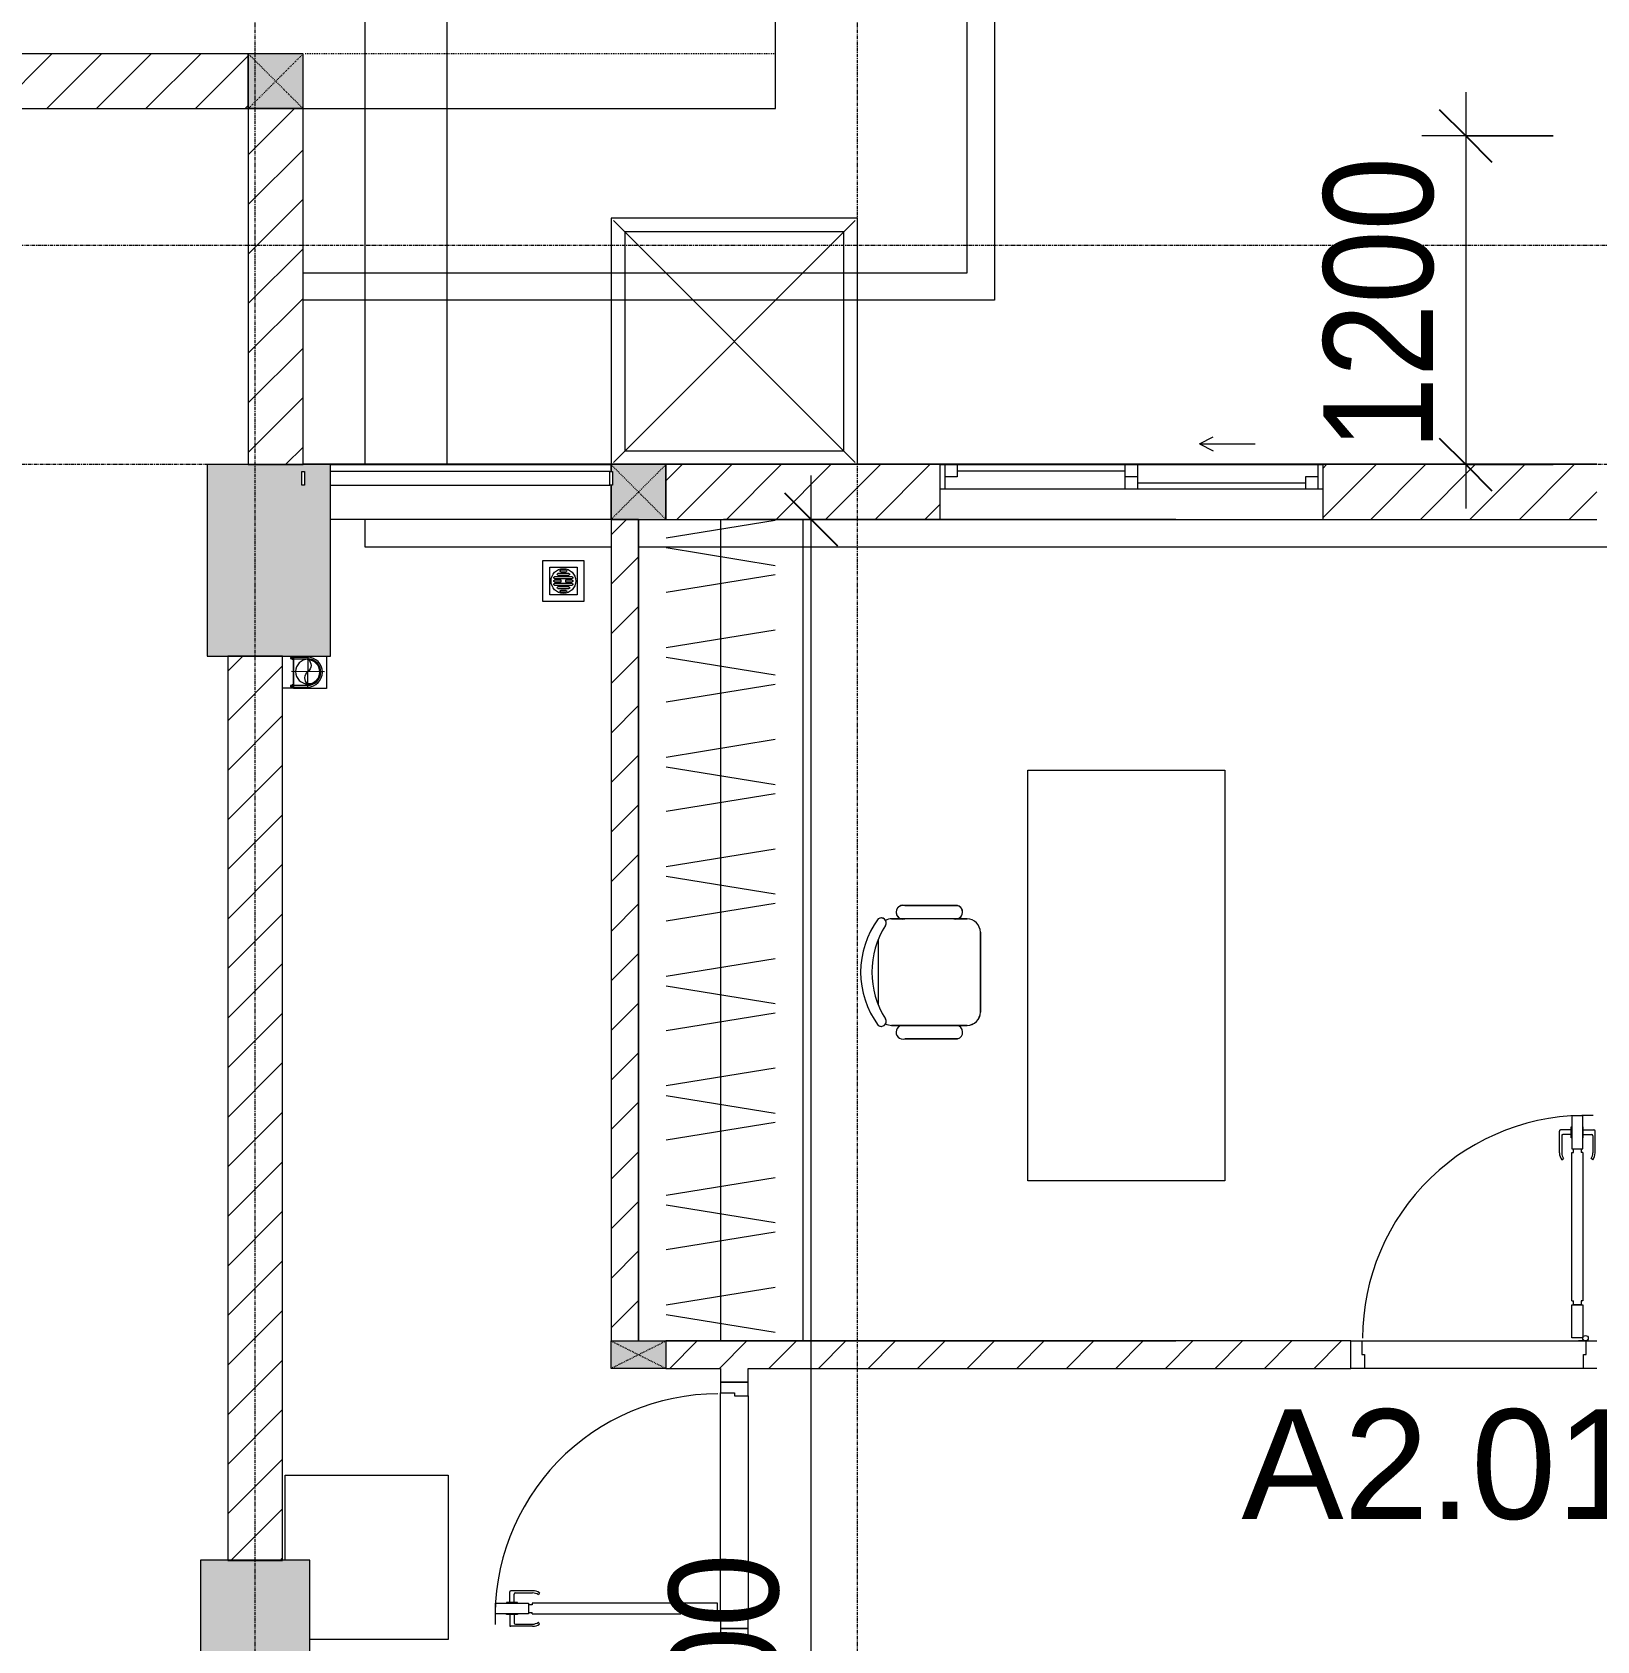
# Model space of a CAD drawing. Header units: millimetres. Extents: x 962 to 241049, y -15958 to 84407.
# Drawn here: x 115117 to 120832, y 40242 to 46116 of the extents above; entities that cross this region are included whole.
import ezdxf

# ---------------------------------------------------------------- set-up
doc = ezdxf.new("R2010")
doc.units = ezdxf.units.MM
for name, pattern in [('Dash', [6, 3, -3]), ('Dash 1_8_', [6.35, 3.175, -3.175]), ('Grid Line', [22.225, 12.7, -3.175, 3.175, -3.175]), ('IMPORT-CENTER _3_', [10.16, 6.35, -1.27, 1.27, -1.27])]:
    doc.linetypes.add(name, pattern=pattern)
for name, color, linetype, lineweight in [('0-1', 7, 'Continuous', 5), ('A-ANNO-DIMS', 211, 'Continuous', 9), ('A-ANNO-DIMS-160', 211, 'Continuous', 9), ('A-AREA', 32, 'Dash 1_8_', 9), ('A-AREA-IDEN', 2, 'Continuous', 9), ('A-DETL-GENF-1', 9, 'Continuous', 9), ('A-DOOR-1', 254, 'Continuous', 9), ('A-DOOR-2', 9, 'Continuous', 9), ('A-FLOR', 192, 'Continuous', 9), ('A-FLOR-2', 9, 'Continuous', 9), ('A-FLOR-HRAL-1', 254, 'Continuous', 9), ('A-FLOR-HRAL-2', 9, 'Continuous', 9), ('A-GLAZ', 151, 'Continuous', 9), ('A-WALL', 113, 'Continuous', 9), ('A-WALL-1', 253, 'Continuous', 18), ('A-WALL-2', 9, 'Continuous', 9), ('A-WALL-3', 113, 'Continuous', 18), ('A-WALL-PATT-1', 10, 'Continuous', 9), ('A-WALL-PATT-2', 111, 'Continuous', 9), ('G-IMPT', 8, 'Continuous', 9), ('G-IMPT-1', 254, 'Continuous', 9), ('G-IMPT-2', 8, 'IMPORT-CENTER _3_', 9), ('I-FURN', 30, 'Continuous', 9), ('I-FURN-1', 254, 'Continuous', 9), ('M-EQPM', 50, 'Continuous', 9), ('S-COLS', 52, 'Continuous', 9), ('S-COLS-1', 52, 'Continuous', 5), ('S-COLS-2', 7, 'Continuous', 18), ('S-COLS-4', 254, 'Continuous', 9), ('S-COLS-5', 253, 'Continuous', 18), ('S-COLS-6', 52, 'Continuous', 18), ('S-COLS-7', 52, 'Dash', 9), ('S-COLS-HDLN', 52, 'Dash', 9), ('S-COLS-HDLN-1', 9, 'Dash', 9), ('S-GRID-1', 1, 'Grid Line', 9)]:
    doc.layers.add(name, color=color, linetype=linetype, lineweight=lineweight)
doc.styles.add('Arial_11', font='arial_0.ttf', dxfattribs={"height": 400})
doc.styles.add('UTM Avo', font='UTM Avo.ttf', dxfattribs={"width": 0.9, "height": 400})
doc.dimstyles.new('1_Dim_chi_tiet_2_5', dxfattribs={"dimscale": 304.8, "dimtxt": 399.720379, "dimasz": 0.629921, "dimexe": 0.524934, "dimexo": 0.0625, "dimgap": 0.052493, "dimtad": 1, "dimdec": 0, "dimrnd": 5, "dimzin": 0, "dimdsep": 46, "dimtxsty": 'UTM Avo', "dimblk1": 'OBLIQUE', "dimblk2": 'OBLIQUE', "dimsah": 1, "dimcen": 0.09, "dimdle": 0.524934, "dimazin": 0, "dimtfac": 1, "dimtdec": 4, "dimtix": 1, "dimtmove": 0, "dimatfit": 3, "dimfxl": 1.049869, "dimfxlon": 1, "dimtvp": 1, "dimtolj": 1, "dimtzin": 0, "dimarcsym": 2})
doc.dimstyles.new('1_Dim_chi_tiet_2_5_1', dxfattribs={"dimscale": 304.8, "dimtxt": 399.720379, "dimasz": 0.629921, "dimexe": 0.524934, "dimexo": 0.0625, "dimgap": 0.052493, "dimtad": 1, "dimdec": 0, "dimrnd": 5, "dimzin": 0, "dimdsep": 46, "dimtxsty": 'UTM Avo', "dimblk1": 'OBLIQUE', "dimblk2": 'OBLIQUE', "dimsah": 1, "dimcen": 0.09, "dimdle": 0.524934, "dimazin": 0, "dimtfac": 1, "dimtdec": 4, "dimtix": 1, "dimtmove": 0, "dimatfit": 3, "dimfxl": 1.049869, "dimfxlon": 1, "dimtvp": 1, "dimtolj": 1, "dimtzin": 0, "dimarcsym": 2})
pattern_1 = [(45, (0, 0), (-90.50967, 90.50967), [])]
pattern_2 = [(45, (63179.03, 0), (-90.50967, 90.50967), [])]

# ---------------------------------------------------------------- blocks, each defined once
blk = doc.blocks.new('NCV_TKTC_KET CAU_rvt-1-TKCS_MB TẦNG 1')
at = {"layer": 'S-COLS-1'}
h = blk.add_hatch(color=256, dxfattribs=at)
h.paths.add_polyline_path([(53027.6, 43836.9), (53027.6, 44536.9), (52577.6, 44536.9), (52577.6, 43836.9), (52932.6, 43836.9)])
h.paths.add_polyline_path([(52932.6, 44462), (52922.6, 44462), (52922.6, 44512), (52932.6, 44512)])
blk.add_hatch(color=256, dxfattribs=at).paths.add_polyline_path([(52952.6, 39236.9), (52952.6, 40536.9), (52552.6, 40536.9), (52552.6, 39236.9)])
at = {"layer": 'S-COLS-2'}
for p, q in [((53027.6, 44536.9), (52577.6, 44536.9)), ((52577.6, 44536.9), (52577.6, 43836.9)), ((53027.6, 43836.9), (53027.6, 44536.9)), ((52577.6, 43836.9), (53027.6, 43836.9)), ((52952.6, 40536.9), (52552.6, 40536.9)), ((52552.6, 40536.9), (52552.6, 39236.9)), ((52952.6, 39236.9), (52952.6, 40536.9))]:
    blk.add_line(p, q, dxfattribs=at)
blk = doc.blocks.new('DOOR_CW_01 CANH MO-PANEL KINH - DIW_01-900x2200-CỬA GỖ VÂN LAMINATE-V5-TKCS_MB TẦNG 1')
at = {"layer": 'A-DETL-GENF-1'}
for p, q in [((-397, -182), (-397, -62)), ((-397, -62), (-357, -62)), ((-357, -62), (-357, -182)), ((-357, -182), (-397, -182)), ((-397, -196), (-391, -196)), ((-397, -738), (-397, -196)), ((-391, -196), (-391, -182)), ((-391, -182), (-363, -182)), ((-363, -182), (-363, -196)), ((-357, -196), (-363, -196)), ((-357, -196), (-357, -738)), ((-442, -737), (-442, -816.5)), ((-434, -799.5), (-434, -737)), ((-433.9, -711.2), (-427.3, -715.8)), ((-397, -738), (-391, -738)), ((-357, -752), (-397, -752)), ((-397, -752), (-397, -872)), ((-391, -752), (-391, -738)), ((-363, -752), (-391, -752)), ((-357, -738), (-363, -738)), ((-363, -738), (-363, -752)), ((-357, -872), (-357, -752)), ((-320.1, -711.2), (-326.7, -715.8)), ((-320, -799.5), (-320, -737)), ((-312, -737), (-312, -816.5)), ((-399, -820.5), (-438, -820.5)), ((-399, -803.5), (-430, -803.5)), ((-399, -792.2), (-399, -831.8)), ((-397, -792.2), (-399, -792.2)), ((-397, -792.2), (-397, -831.8)), ((-357, -792.2), (-357, -831.8)), ((-357, -792.2), (-355, -792.2)), ((-355, -792.2), (-355, -831.8)), ((-355, -803.5), (-324, -803.5)), ((-355, -820.5), (-316, -820.5)), ((-399, -831.8), (-397, -831.8)), ((-397, -872), (-357, -872)), ((-355, -831.8), (-357, -831.8))]:
    blk.add_line(p, q, dxfattribs=at)
blk.add_circle((-407, -60), 10, dxfattribs=at)
for centre, radius, start, end in [((-407, -60), 814, 268, 0), ((-397, -737), 45, 145, 180), ((-397, -737), 37, 145, 180), ((-357, -737), 37, 0, 35), ((-357, -737), 45, 360, 35), ((-438, -816.5), 4, 180, 270), ((-430, -799.5), 4, 180, 270), ((-324, -799.5), 4, 270, 0), ((-316, -816.5), 4, 270, 0)]:
    blk.add_arc(centre, radius, start, end, dxfattribs=at)
at = {"layer": 'A-DOOR-2'}
for p, q in [((-448.4, 50), (-400, 50)), ((-400, 50), (-400, 0)), ((400, 0), (400, 50)), ((400, 50), (450, 50)), ((450, 50), (450, -50)), ((-410, -50), (-448.4, -50)), ((-410, 0), (-410, -50)), ((-400, 0), (-410, 0)), ((-407, -50), (-382, -50)), ((410, 0), (400, 0)), ((410, -50), (410, 0)), ((450, -50), (410, -50))]:
    blk.add_line(p, q, dxfattribs=at)
blk = doc.blocks.new('TU DO LV A - TU DO LV A-V14-TKCS_MB TẦNG 1')
at = {"layer": 'I-FURN'}
for p, q in [((0, 0), (3000, 0)), ((4.3, -101), (68.9, -499)), ((169, -101), (104.4, -499)), ((202.5, -101), (267.1, -499)), ((404.3, -101), (468.9, -499)), ((569, -101), (504.4, -499)), ((602.5, -101), (667.1, -499)), ((804.3, -101), (868.9, -499)), ((969, -101), (904.4, -499)), ((1002.5, -101), (1067.1, -499)), ((1204.3, -101), (1268.9, -499)), ((1369, -101), (1304.4, -499)), ((1402.5, -101), (1467.1, -499)), ((1604.3, -101), (1668.9, -499)), ((1769, -101), (1704.4, -499)), ((1802.5, -101), (1867.1, -499)), ((2004.3, -101), (2068.9, -499)), ((2169, -101), (2104.4, -499)), ((2202.5, -101), (2267.1, -499)), ((2404.3, -101), (2468.9, -499)), ((2569, -101), (2504.4, -499)), ((2602.5, -101), (2667.1, -499)), ((2804.3, -101), (2868.9, -499)), ((2969, -101), (2904.4, -499)), ((0, -300), (3000, -300))]:
    blk.add_line(p, q, dxfattribs=at)
at = {"layer": 'I-FURN-1'}
blk.add_line((0, 0), (3000, 0), dxfattribs=at)
blk = doc.blocks.new('BAN LV A - BAN LV A_dwg_ban hoc2-348006-TKCS_MB TẦNG 1')
at = {"layer": 'I-FURN'}
for p, q in [((145.8, 437.4), (-145.8, 437.4)), ((-243, 354.4), (-243, 162)), ((-194.4, 388.8), (-194.4, 113.4)), ((194.4, 113.4), (194.4, 388.8)), ((243.7, 162), (243.7, 354.4)), ((194.4, 351.4), (194.4, 150.8)), ((-120.5, 64.8), (120.5, 64.8))]:
    blk.add_line(p, q, dxfattribs=at)
at = {"layer": 'I-FURN', "flags": 128}
blk.add_lwpolyline([(-737.8, 610.5), (-737.8, 1330.5), (-154.9, 1330.5), (762.2, 1330.5), (762.2, 610.5)], close=True, dxfattribs=at)
at = {"layer": 'I-FURN'}
for centre, radius, start, end in [((-145.8, 388.8), 48.6, 90, 180), ((145.8, 388.8), 48.6, 360, 90), ((-218.7, 347.3), 25.3, 343.7398, 163.7398), ((219.4, 347.3), 25.3, 16.2602, 170.70537), ((-218.7, 154.9), 25.3, 163.7398, 16.2602), ((219.4, 154.9), 25.3, 189.29463, 16.2602), ((-180.2, 75.4), 17.8, 57.97259, 216.69006), ((-145.8, 113.4), 48.6, 180, 207.58444), ((0, 324), 324, 233.1301, 306.8699), ((0, 359.3), 318.2, 237.57575, 302.42425), ((180.2, 75.4), 17.8, 323.30994, 122.02741), ((145.8, 113.4), 48.6, 332.41556, 0)]:
    blk.add_arc(centre, radius, start, end, dxfattribs=at)
blk = doc.blocks.new('BAN LV A - BAN LV A_dwg-348005-TKCS_MB TẦNG 1')
at = {"extrusion": (0, 0, -1), "zscale": -1, "rotation": 180}
blk.add_blockref('BAN LV A - BAN LV A_dwg_ban hoc2-348006-TKCS_MB TẦNG 1', (-729, 1383.7), dxfattribs=at)
blk = doc.blocks.new('BAN LV A - BAN LV A-401069-TKCS_MB TẦNG 1')
at = {"layer": 'I-FURN-1'}
for p, q in [((-8.8, -53.2), (1491.2, -53.2)), ((-8.8, -773.2), (-8.8, -53.2)), ((1491.2, -53.2), (1491.2, -773.2)), ((1491.2, -773.2), (-8.8, -773.2)), ((534.6, -1029.3), (534.6, -994.9)), ((583.2, -946.3), (874.8, -946.3)), ((923.4, -994.9), (923.4, -1032.3)), ((486, -1221.7), (486, -1029.3)), ((972.7, -1029.3), (972.7, -1221.7)), ((923.4, -1232.9), (923.4, -1270.3)), ((534.6, -1270.3), (534.6, -1235.9))]:
    blk.add_line(p, q, dxfattribs=at)
for centre, radius, start, end in [((583.2, -994.9), 48.6, 90, 180), ((874.8, -994.9), 48.6, 0, 90), ((510.3, -1036.4), 25.3, 16.2602, 163.7398), ((948.4, -1036.4), 25.3, 16.2602, 170.70537), ((510.3, -1228.8), 25.3, 163.7398, 343.7398), ((948.4, -1228.8), 25.3, 189.29463, 16.2602), ((583.2, -1270.3), 48.6, 180, 207.58444), ((874.8, -1270.3), 48.6, 332.41556, 0), ((548.9, -1308.3), 17.8, 119.40397, 216.69006), ((729, -1059.7), 324, 233.1301, 306.8699), ((909.2, -1308.3), 17.8, 323.30994, 60.59603)]:
    blk.add_arc(centre, radius, start, end, dxfattribs=at)
at = {"extrusion": (0, 0, -1), "zscale": -1, "rotation": 180}
blk.add_blockref('BAN LV A - BAN LV A_dwg-348005-TKCS_MB TẦNG 1', (0, 0), dxfattribs=at)
blk = doc.blocks.new('MAY GIAT - MAY GIAT_dwg-V15-TKCS_MB TẦNG 1')
at = {"layer": 'G-IMPT-1'}
blk.add_line((315, 596.6), (5, 596.6), dxfattribs=at)
at = {"layer": 'G-IMPT-1', "flags": 128}
blk.add_lwpolyline([(5, 596.6), (5, 2.3), (605, 2.3), (605, 506.6)], dxfattribs=at)
blk = doc.blocks.new('MAY GIAT - MAY GIAT-V16-TKCS_MB TẦNG 1')
at = {"layer": 'I-FURN-1'}
for p, q in [((5, -2.3), (605, -2.3)), ((5, -596.6), (5, -2.3)), ((605, -2.3), (605, -506.6)), ((315, -596.6), (5, -596.6))]:
    blk.add_line(p, q, dxfattribs=at)
at = {"extrusion": (0, 0, -1), "zscale": -1, "rotation": 180}
blk.add_blockref('MAY GIAT - MAY GIAT_dwg-V15-TKCS_MB TẦNG 1', (0, 0), dxfattribs=at)
blk = doc.blocks.new('Railing - 50 x 10mm-457210-TKCS_MB TẦNG 1')
at = {"layer": 'A-FLOR-HRAL-2'}
for p, q in [((25, 5), (-25, 5)), ((-25, 5), (-25, -5)), ((25, -5), (25, 5)), ((-25, -5), (25, -5))]:
    blk.add_line(p, q, dxfattribs=at)
blk = doc.blocks.new('Railing - Railing-641404-TKCS_MB TẦNG 1')
at = {"layer": 'A-FLOR-HRAL-2'}
for p, q in [((31139.1, 35251.3), (30119.1, 35251.3)), ((30119.1, 35201.3), (31139.1, 35201.3))]:
    blk.add_line(p, q, dxfattribs=at)
at = {"extrusion": (0, 0, -1), "zscale": -1, "rotation": 270}
for p in [(-30019.1, 35226.3), (-31144.1, 35226.3)]:
    blk.add_blockref('Railing - 50 x 10mm-457210-TKCS_MB TẦNG 1', p, dxfattribs=at)
blk = doc.blocks.new('G1_SOF - BO TRU - 100x200-746114-TKCS_MB TẦNG 1')
at = {"layer": 'S-COLS'}
blk.add_hatch(color=256, dxfattribs=at).paths.add_polyline_path([(-50, -100), (50, -100), (50, 100), (-50, 100)])
at = {"layer": 'S-COLS-5'}
for p, q in [((-50, 100), (50, 100)), ((-50, -100), (-50, 100)), ((50, 100), (50, -100)), ((50, -100), (-50, -100))]:
    blk.add_line(p, q, dxfattribs=at)
at = {"layer": 'S-COLS-HDLN-1'}
for p, q in [((50, -100), (-50, 100)), ((-50, -100), (50, 100))]:
    blk.add_line(p, q, dxfattribs=at)
blk = doc.blocks.new('DOOR_CW_01 CANH MO-PANEL KINH - DIG_01-900x2200-CỬA NHÔM KÍNH-400868-TKCS_MB TẦNG 1')
at = {"layer": 'A-DETL-GENF-1'}
for p, q in [((-399, 831.8), (-397, 831.8)), ((-399, 792.2), (-399, 831.8)), ((-397, 872), (-357, 872)), ((-397, 752), (-397, 872)), ((-397, 792.2), (-397, 831.8)), ((-357, 872), (-357, 752)), ((-357, 792.2), (-357, 831.8)), ((-355, 831.8), (-357, 831.8)), ((-355, 792.2), (-355, 831.8)), ((-442, 737), (-442, 816.5)), ((-399, 820.5), (-438, 820.5)), ((-434, 799.5), (-434, 737)), ((-399, 803.5), (-430, 803.5)), ((-397, 792.2), (-399, 792.2)), ((-357, 792.2), (-355, 792.2)), ((-355, 820.5), (-316, 820.5)), ((-355, 803.5), (-324, 803.5)), ((-320, 799.5), (-320, 737)), ((-312, 737), (-312, 816.5)), ((-433.9, 711.2), (-427.3, 715.8)), ((-357, 752), (-397, 752)), ((-397, 738), (-391, 738)), ((-397, 738), (-397, 196)), ((-363, 752), (-391, 752)), ((-391, 752), (-391, 738)), ((-363, 738), (-363, 752)), ((-357, 738), (-363, 738)), ((-357, 196), (-357, 738)), ((-320.1, 711.2), (-326.7, 715.8)), ((-397, 196), (-391, 196)), ((-357, 182), (-397, 182)), ((-397, 182), (-397, 62)), ((-391, 196), (-391, 182)), ((-391, 182), (-363, 182)), ((-357, 196), (-363, 196)), ((-363, 182), (-363, 196)), ((-357, 62), (-357, 182)), ((-397, 62), (-357, 62))]:
    blk.add_line(p, q, dxfattribs=at)
blk.add_circle((-407, 60), 10, dxfattribs=at)
for centre, radius, start, end in [((-407, 60), 814, 360, 92), ((-438, 816.5), 4, 90, 180), ((-430, 799.5), 4, 90, 180), ((-324, 799.5), 4, 360, 90), ((-316, 816.5), 4, 0, 90), ((-397, 737), 45, 180, 215), ((-397, 737), 37, 180, 215), ((-357, 737), 37, 325, 0), ((-357, 737), 45, 325, 0)]:
    blk.add_arc(centre, radius, start, end, dxfattribs=at)
at = {"layer": 'A-DOOR-2'}
for p, q in [((-410, 50), (-450, 50)), ((-450, 50), (-450, -50)), ((-410, 0), (-410, 50)), ((-400, 0), (-410, 0)), ((-407, 50), (-382, 50)), ((-400, -50), (-400, 0)), ((410, 0), (400, 0)), ((400, 0), (400, -50)), ((450, 50), (410, 50)), ((410, 50), (410, 0)), ((450, -50), (450, 50)), ((-450, -50), (-400, -50)), ((400, -50), (450, -50))]:
    blk.add_line(p, q, dxfattribs=at)
blk = doc.blocks.new('NCV_TKTC_TANG 1_rvt-1-TKCS_MB TẦNG 1')
at = {"layer": 'A-WALL-PATT-1'}
h = blk.add_hatch(dxfattribs=at)
h.set_pattern_fill('FP_1', color=256, style=0, pattern_type=2)
h.set_pattern_definition(pattern_1)
h.paths.add_polyline_path([(54152.6, 41336.9), (54152.6, 44336.9), (54052.6, 44336.9), (54052.6, 41336.9)])
h = blk.add_hatch(dxfattribs=at)
h.set_pattern_fill('FP_1', color=256, style=0, pattern_type=2)
h.set_pattern_definition(pattern_1)
h.paths.add_polyline_path([(54252.6, 41236.9), (56754.2, 41236.9), (56754.2, 41336.9), (54252.6, 41336.9), (54252.6, 41303.6)])
h = blk.add_hatch(dxfattribs=at)
h.set_pattern_fill('FP_1', color=256, style=0, pattern_type=2)
h.set_pattern_definition(pattern_1)
h.paths.add_polyline_path([(54452.6, 40236.9), (54552.6, 40236.9), (54552.6, 40286.9), (54452.6, 40286.9)])
h.paths.add_polyline_path([(54552.6, 41186.9), (54552.6, 41236.9), (54452.6, 41236.9), (54452.6, 41186.9), (54503.5, 41186.9)])
at = {"layer": 'A-FLOR-2'}
for p, q in [((54152.6, 44336.9), (54152.6, 41336.9)), ((54752.6, 44336.9), (54503.5, 44336.9)), ((55252.6, 44336.9), (54752.6, 44336.9)), ((56115.5, 44336.9), (55252.6, 44336.9)), ((54152.6, 41336.9), (54252.6, 41336.9)), ((54252.6, 41336.9), (54752.6, 41336.9)), ((54752.6, 41336.9), (56115.5, 41336.9)), ((56794.2, 41336.9), (57614.2, 41336.9)), ((57604.2, 41236.9), (56804.2, 41236.9)), ((54552.6, 41136.9), (54552.6, 40336.9))]:
    blk.add_line(p, q, dxfattribs=at)
at = {"layer": 'A-WALL-1'}
for p, q in [((54052.6, 44336.9), (54052.6, 41336.9)), ((54152.6, 44336.9), (54052.6, 44336.9)), ((54152.6, 41336.9), (54152.6, 44336.9)), ((56754.2, 41336.9), (54252.6, 41336.9)), ((56754.2, 41236.9), (56754.2, 41336.9)), ((54252.6, 41236.9), (54452.6, 41236.9)), ((54452.6, 41236.9), (54452.6, 41186.9)), ((54552.6, 41236.9), (56754.2, 41236.9)), ((54552.6, 41186.9), (54552.6, 41236.9)), ((54452.6, 41186.9), (54552.6, 41186.9)), ((54452.6, 40286.9), (54452.6, 40236.9)), ((54552.6, 40286.9), (54452.6, 40286.9)), ((54552.6, 40236.9), (54552.6, 40286.9))]:
    blk.add_line(p, q, dxfattribs=at)
at = {"layer": 'A-WALL-2'}
for p, q in [((53027.6, 44536.9), (54052.2, 44536.9)), ((54052.2, 44512), (54052.2, 44536.9)), ((54052.2, 44336.9), (54052.2, 44462)), ((54052.2, 44336.9), (53027.6, 44336.9)), ((56794.2, 41336.9), (57614.2, 41336.9)), ((57604.2, 41236.9), (56804.2, 41236.9)), ((54452.6, 40326.9), (54452.6, 41146.9)), ((54552.6, 41136.9), (54552.6, 40336.9))]:
    blk.add_line(p, q, dxfattribs=at)
at = {"layer": 'A-DOOR-1'}
for name, p, rotation in [('DOOR_CW_01 CANH MO-PANEL KINH - DIW_01-900x2200-CỬA GỖ VÂN LAMINATE-V5-TKCS_MB TẦNG 1', (57204.2, 41286.9), 180), ('DOOR_CW_01 CANH MO-PANEL KINH - DIG_01-900x2200-CỬA NHÔM KÍNH-400868-TKCS_MB TẦNG 1', (54502.6, 40736.9), 90.0000000000011)]:
    blk.add_blockref(name, p, dxfattribs=dict(at, rotation=rotation))
at = {"layer": 'A-FLOR-HRAL-1'}
blk.add_blockref('Railing - Railing-641404-TKCS_MB TẦNG 1', (22908.5, 9260.7), dxfattribs=at)
at = {"layer": 'I-FURN-1'}
for name, p, rotation in [('TU DO LV A - TU DO LV A-V14-TKCS_MB TẦNG 1', (54752.6, 44336.9), 270.0000000000002), ('BAN LV A - BAN LV A-401069-TKCS_MB TẦNG 1', (56347.4, 43412.7), 270.0000000000005), ('MAY GIAT - MAY GIAT-V16-TKCS_MB TẦNG 1', (53459.2, 40851.9), 270.0000000000002)]:
    blk.add_blockref(name, p, dxfattribs=dict(at, rotation=rotation))
at = {"layer": 'S-COLS-4', "rotation": 270.0000000000007}
blk.add_blockref('G1_SOF - BO TRU - 100x200-746114-TKCS_MB TẦNG 1', (54152.6, 41286.9), dxfattribs=at)
blk = doc.blocks.new('1_FAMILY RVT - W01-WxH 1400x1400xmm-389822-TKCS_MB TẦNG 1')
at = {"layer": 'A-GLAZ'}
for p, q in [((248.4, 172.39), (299.2, 197.79)), ((248.4, 172.39), (299.2, 146.99)), ((248.4, 172.39), (451.6, 172.39)), ((-700, 96.19), (-700, -103.81)), ((700, 96.19), (-700, 96.19)), ((-700, 96.19), (-636.5, 96.19)), ((-680.95, 96.19), (-680.95, 7.29)), ((-636.5, 96.19), (-22.225, 96.19)), ((-636.5, 96.19), (-636.5, 51.74)), ((-636.5, 73.965), (-22.225, 73.965)), ((-22.225, 7.29), (-22.225, 96.19)), ((-22.225, 96.19), (22.225, 96.19)), ((22.225, 96.19), (680.95, 96.19)), ((22.225, 96.19), (22.225, 7.29)), ((680.95, 96.19), (700, 96.19)), ((680.95, 96.19), (680.95, 7.29)), ((700, -103.81), (700, 96.19)), ((-700, 7.29), (-680.95, 7.29)), ((-636.5, 51.74), (-680.95, 51.74)), ((-680.95, 7.29), (-22.225, 7.29)), ((22.225, 51.74), (-22.225, 51.74)), ((-22.225, 7.29), (22.225, 7.29)), ((22.225, 29.515), (636.5, 29.515)), ((22.225, 7.29), (636.5, 7.29)), ((636.5, 51.74), (636.5, 7.29)), ((680.95, 51.74), (636.5, 51.74)), ((636.5, 7.29), (700, 7.29)), ((-700, -103.81), (700, -103.81))]:
    blk.add_line(p, q, dxfattribs=at)
blk = doc.blocks.new('TKTC_XREF_251221_MB TANG 1 - TKTC_XREF_260130_MB TANG 1_dwg_CUM U_DN100-4202112-TKCS_MB TẦNG 1')
at = {"layer": 'G-IMPT'}
blk.add_hatch(color=256, dxfattribs=at).paths.add_polyline_path([(0, 61), (0, 57), (14.8, 55.1), (28.5, 49.4), (40.3, 40.3), (49.4, 28.5), (55.1, 14.8), (57, 0), (55.1, -14.8), (49.4, -28.5), (40.3, -40.3), (28.5, -49.4), (14.8, -55.1), (0, -57), (0, -61), (15.8, -58.9), (30.5, -52.8), (43.1, -43.1), (52.8, -30.5), (59.7, -9.6), (61, 0), (58.9, 15.8), (52.8, 30.5), (43.1, 43.1), (30.5, 52.8), (15.8, 58.9)])
for p, q in [((-79.1, 66.6), (-79.1, 63.4)), ((-76.6, 66.6), (-76.6, 63.4)), ((-74.6, 66.6), (-74.6, 63.4)), ((-72.7, 69.3), (-72.7, 60.7)), ((-66.9, 67.9), (-71.7, 67.9)), ((-66.9, 62.1), (-71.7, 62.1)), ((-65, 69), (0, 69)), ((-79.1, -63.4), (-79.1, -66.6)), ((-76.6, -63.4), (-76.6, -66.6)), ((-74.6, -63.4), (-74.6, -66.6)), ((-72.7, -60.7), (-72.7, -69.3)), ((-66.9, -62.1), (-71.7, -62.1)), ((-66.9, -67.9), (-71.7, -67.9)), ((-65, -69), (0, -69))]:
    blk.add_line(p, q, dxfattribs=at)
at = {"layer": 'G-IMPT', "flags": 128}
for points in [[(-72.7, 67.6), (-78.1, 67.6), (-78.1, 62.4), (-72.7, 62.4)], [(-71.7, 59.2), (-66.9, 59.2), (-66.9, 70.8), (-71.7, 70.8)], [(-66.9, 70.8), (-66.9, 72.7), (-65, 72.7), (-65, 57.3), (-66.9, 57.3), (-66.9, 59.2)], [(-65, 61), (0, 61), (0, 57)], [(-72.7, -62.4), (-78.1, -62.4), (-78.1, -67.6), (-72.7, -67.6)], [(-71.7, -70.8), (-66.9, -70.8), (-66.9, -59.2), (-71.7, -59.2)], [(-66.9, -59.2), (-66.9, -57.3), (-65, -57.3), (-65, -72.7), (-66.9, -72.7), (-66.9, -70.8)], [(-65, -61), (0, -61), (0, -57)]]:
    blk.add_lwpolyline(points, dxfattribs=at)
at = {"layer": 'G-IMPT'}
for centre, radius, start, end in [((-78.1, 66.6), 0.96, 90, 180), ((-78.1, 63.4), 0.96, 180, 270), ((-71.1, 69.3), 1.56, 112.61986, 247.38014), ((-67.9, 65), 4.8, 143.1301, 216.8699), ((-71.1, 60.7), 1.56, 112.61986, 247.38014), ((0, 0), 69, 270, 90), ((0, 0), 61, 270, 90), ((0, 0), 57, 270, 90), ((-78.1, -63.4), 0.96, 90, 180), ((-78.1, -66.6), 0.96, 180, 270), ((-71.1, -60.7), 1.56, 112.61986, 247.38014), ((-67.9, -65), 4.8, 143.1301, 216.8699), ((-71.1, -69.3), 1.56, 112.61986, 247.38014)]:
    blk.add_arc(centre, radius, start, end, dxfattribs=at)
blk = doc.blocks.new('TKTC_XREF_251221_MB TANG 1 - TKTC_XREF_260130_MB TANG 1_dwg_$cc-V154-TKCS_MB TẦNG 1')
at = {"layer": 'G-IMPT'}
blk.add_circle((0, 0), 0.5, dxfattribs=at)
for centre, radius, start, end in [((0, 0), 0.5, 90, 270), ((0.188, 0.25), 0.313, 126.8699, 233.1301), ((-0.188, -0.25), 0.313, 306.8699, 53.1301)]:
    blk.add_arc(centre, radius, start, end, dxfattribs=at)
at = {"layer": 'G-IMPT-2'}
for p, q in [((-0.673, 0), (0.673, 0)), ((0, -0.673), (0, 0.621))]:
    blk.add_line(p, q, dxfattribs=at)
blk = doc.blocks.new('TKTC_XREF_251221_MB TANG 1 - TKTC_XREF_260130_MB TANG 1_dwg_THU NUOC - THU NUOC-444531-TKCS_MB TẦNG 1-4202124-TKCS_MB TẦNG 1')
at = {"layer": 'M-EQPM'}
for p, q in [((-23.3, 10.8), (40.9, 10.8)), ((40.9, 4.8), (-23.3, 4.8)), ((-11, 23.3), (28.5, 23.3)), ((28.5, 17.3), (-11, 17.3)), ((-1.1, 35.6), (18.5, 35.6)), ((18.5, 29.6), (-1.1, 29.6)), ((-23.3, -13.6), (40.9, -13.6)), ((40.9, -19.6), (-23.3, -19.6)), ((-11, -26.1), (28.5, -26.1)), ((28.5, -32.1), (-11, -32.1)), ((-1.1, -38.5), (18.5, -38.5)), ((18.5, -44.5), (-1.1, -44.5))]:
    blk.add_line(p, q, dxfattribs=at)
at = {"layer": 'M-EQPM', "flags": 128}
for points in [[(83.7, -79.4), (83.7, 70.6), (-66.3, 70.6), (-66.3, -79.4)], [(58.7, -54.4), (58.7, 45.6), (-41.3, 45.6), (-41.3, -54.4)]]:
    blk.add_lwpolyline(points, close=True, dxfattribs=at)
for points in [[(-23.3, -1.2), (0.7, -1.2), (0.7, -7.2), (-23.3, -7.2)], [(40.9, -7.2), (16.7, -7.2), (16.7, -1.2), (40.9, -1.2)]]:
    blk.add_lwpolyline(points, dxfattribs=at)
at = {"layer": 'M-EQPM'}
for centre, radius, start, end in [((8.7, -4.4), 45, 360, 180), ((8.7, -4.4), 45, 360, 180), ((-23.3, 7.8), 3, 90, 270), ((-11, 20.3), 3, 90, 270), ((-1.1, 32.6), 3, 90, 270), ((18.5, 32.6), 3, 270, 90), ((28.5, 20.3), 3, 270, 90), ((40.9, 7.8), 3, 270, 90), ((8.7, -4.4), 45, 180, 360), ((8.7, -4.4), 45, 180, 360), ((-23.3, -4.2), 3, 90, 270), ((-23.3, -16.6), 3, 90, 270), ((-11, -29.1), 3, 90, 270), ((-1.1, -41.5), 3, 90, 270), ((18.5, -41.5), 3, 270, 90), ((28.5, -29.1), 3, 270, 90), ((40.9, -4.2), 3, 270, 90), ((40.9, -16.6), 3, 270, 90)]:
    blk.add_arc(centre, radius, start, end, dxfattribs=at)
blk = doc.blocks.new('TKTC_XREF_251221_MB TANG 1 - TKTC_XREF_260130_MB TANG 1_dwg-4202109-TKCS_MB TẦNG 1')
at = {"layer": 'G-IMPT'}
blk.add_line((-145499.1, -356807.7), (-150224.1, -356807.7), dxfattribs=at)
at = {"layer": 'G-IMPT', "flags": 128}
for points in [[(-150259.1, -357509.7), (-150259.1, -357625.5), (-150299.1, -357625.5)], [(-150139.1, -357509.7), (-150139.1, -357627.5), (-150259.1, -357627.5), (-150259.1, -357509.7)]]:
    blk.add_lwpolyline(points, dxfattribs=at)
at = {"extrusion": (0, 0, -1), "zscale": -1}
blk.add_blockref('TKTC_XREF_251221_MB TANG 1 - TKTC_XREF_260130_MB TANG 1_dwg_THU NUOC - THU NUOC-444531-TKCS_MB TẦNG 1-4202124-TKCS_MB TẦNG 1', (149264.8, -357230.3), dxfattribs=at)
at = {"xscale": 0.7894736842105242, "yscale": 0.7894736842105242, "zscale": 0.7894736842105242}
blk.add_blockref('TKTC_XREF_251221_MB TANG 1 - TKTC_XREF_260130_MB TANG 1_dwg_CUM U_DN100-4202112-TKCS_MB TẦNG 1', (-150207.8, -357567.3), dxfattribs=at)
at = {"extrusion": (0, 0, -1), "xscale": 90.0000000000507, "yscale": 90.0000000000507, "zscale": -90.00000000005072, "rotation": 0.3740267799372842}
blk.add_blockref('TKTC_XREF_251221_MB TANG 1 - TKTC_XREF_260130_MB TANG 1_dwg_$cc-V154-TKCS_MB TẦNG 1', (150206.2, -357565.6), dxfattribs=at)
blk = doc.blocks.new('TKTC_XREF_251221_MB TANG 1 - TKTC_XREF_251221_MB TANG 1-2038492-TKCS_MB TẦNG 1')
blk.add_blockref('TKTC_XREF_251221_MB TANG 1 - TKTC_XREF_260130_MB TANG 1_dwg-4202109-TKCS_MB TẦNG 1', (169499.1, 384109.7))
blk = doc.blocks.new('TKTC_NAP THAM BE NUOC NGAM_260130 - TKTC_XREF_260130_NAP THAM BE NUOC NGAM_dwg-4013458-TKCS_MB TẦNG 1')
at = {"layer": 'G-IMPT'}
for p, q in [((-150009, 148889.7), (-150009, 140114.7)), ((-149709, 148889.7), (-149709, 140114.7)), ((-149100.7, 141006.3), (-148217.4, 140123)), ((-148217.4, 141006.3), (-149100.7, 140123)), ((-149009.1, 139814.7), (-148409.1, 139814.7)), ((-148409.1, 139814.7), (-145409.1, 139814.7))]:
    blk.add_line(p, q, dxfattribs=at)
at = {"layer": 'G-IMPT', "flags": 128}
for points in [[(-148209, 140114.7), (-148209, 141014.7), (-149109, 141014.7), (-149109, 140114.7)], [(-150009, 139914.7), (-150009, 139814.7), (-149109.1, 139814.7)]]:
    blk.add_lwpolyline(points, dxfattribs=at)
blk.add_lwpolyline([(-149059, 140164.7), (-148259, 140164.7), (-148259, 140964.7), (-149059, 140964.7)], close=True, dxfattribs=at)
blk = doc.blocks.new('TKTC_NAP THAM BE NUOC NGAM_260130 - NẮP THĂM BỂ NƯỚC NGẦM-2336355-TKCS_MB TẦNG 1')
blk.add_blockref('TKTC_NAP THAM BE NUOC NGAM_260130 - TKTC_XREF_260130_NAP THAM BE NUOC NGAM_dwg-4013458-TKCS_MB TẦNG 1', (150009, -139814.7))
blk = doc.blocks.new('G1_SOF - BO TRU - 200x200-3050151-TKCS_MB TẦNG 1')
at = {"layer": 'S-COLS-HDLN'}
for p, q in [((-100, 100), (100, -100)), ((100, 100), (-100, -100))]:
    blk.add_line(p, q, dxfattribs=at)
blk = doc.blocks.new('DIMBLOCK187-TKCS_MB TẦNG 1')
at = {"layer": 'A-ANNO-DIMS-160'}
for p, q in [((117961.8, 35577.4), (117961.8, 44496.9)), ((117641.8, 44336.9), (118121.8, 44336.9)), ((117961.8, 44336.9), (117641.8, 44336.9)), ((117641.8, 35737.4), (118121.8, 35737.4)), ((117961.8, 35737.4), (117641.8, 35737.4))]:
    blk.add_line(p, q, dxfattribs=at)
at = {"layer": 'A-ANNO-DIMS-160', "lineweight": 25}
for p, q in [((117961.8, 44336.9), (117865.8, 44432.9)), ((117961.8, 44336.9), (118057.8, 44240.9)), ((117961.8, 35737.4), (117865.8, 35833.4)), ((117961.8, 35737.4), (118057.8, 35641.4))]:
    blk.add_line(p, q, dxfattribs=at)
at = {"layer": 'A-ANNO-DIMS-160', "color": 0, "insert": (117442.2, 39489.4), "char_height": 400, "width": 1314.636, "attachment_point": 1, "rotation": 90, "line_spacing_factor": 1.110334, "style": 'UTM Avo'}
blk.add_mtext('8600', dxfattribs=at)
blk = doc.blocks.new('_Oblique')
at = {"color": 0, "linetype": 'ByBlock', "lineweight": -2}
blk.add_line((-0.5, -0.5), (0.5, 0.5), dxfattribs=at)
blk = doc.blocks.new('DIMBLOCK333-TKCS_MB TẦNG 1')
at = {"layer": 'A-ANNO-DIMS-160'}
for p, q in [((120352.7, 45896.9), (120352.7, 44376.9)), ((120672.7, 45736.9), (120192.7, 45736.9)), ((120352.7, 45736.9), (120672.7, 45736.9)), ((120672.7, 44536.9), (120192.7, 44536.9)), ((120352.7, 44536.9), (120672.7, 44536.9))]:
    blk.add_line(p, q, dxfattribs=at)
at = {"layer": 'A-ANNO-DIMS-160', "lineweight": 25}
for p, q in [((120352.7, 45736.9), (120256.7, 45832.9)), ((120352.7, 45736.9), (120448.7, 45640.9)), ((120352.7, 44536.9), (120256.7, 44632.9)), ((120352.7, 44536.9), (120448.7, 44440.9))]:
    blk.add_line(p, q, dxfattribs=at)
at = {"layer": 'A-ANNO-DIMS-160', "color": 0, "insert": (119833, 44589.2), "char_height": 400, "width": 1314.636, "attachment_point": 1, "rotation": 90, "line_spacing_factor": 1.110334, "style": 'UTM Avo'}
blk.add_mtext('1200', dxfattribs=at)

msp = doc.modelspace()

# ---------------------------------------------------------------- hatches: boundary and pattern name
at = {"layer": 'A-WALL-PATT-2'}
h = msp.add_hatch(dxfattribs=at)
h.set_pattern_fill('FP_1', color=256, style=0, pattern_type=2)
h.set_pattern_definition(pattern_2)
h.paths.add_polyline_path([(114458.5, 45836.9), (115906.6, 45836.9), (115906.6, 46036.9), (112031.7, 46036.9), (112031.7, 45836.9)])
h.paths.add_polyline_path([(111234.4, 45836.9), (111831.7, 45836.9), (111831.7, 46036.9), (110231.6, 46036.9), (110231.6, 45836.9)])
h.paths.add_polyline_path([(108010.4, 45836.9), (108531.6, 45836.9), (108531.6, 46036.9), (107831.6, 46036.9), (107831.6, 45836.9)])
h = msp.add_hatch(dxfattribs=at)
h.set_pattern_fill('FP_1', color=256, style=0, pattern_type=2)
h.set_pattern_definition(pattern_2)
h.paths.add_polyline_path([(115906.6, 44536.9), (116106.6, 44536.9), (116106.6, 45836.9), (115906.6, 45836.9), (115906.6, 44780.3)])
h = msp.add_hatch(dxfattribs=at)
h.set_pattern_fill('FP_1', color=256, style=0, pattern_type=2)
h.set_pattern_definition(pattern_2)
h.paths.add_polyline_path([(120831.6, 44336.9), (120831.6, 44536.9), (119831.6, 44536.9), (119831.6, 44336.9)])
h.paths.add_polyline_path([(118431.6, 44336.9), (118431.6, 44536.9), (117431.6, 44536.9), (117431.6, 44336.9), (117682.5, 44336.9)])
h = msp.add_hatch(dxfattribs=at)
h.set_pattern_fill('FP_1', color=256, style=0, pattern_type=2)
h.set_pattern_definition(pattern_2)
h.paths.add_polyline_path([(116031.6, 40535.7), (116031.6, 43837), (115831.6, 43837), (115831.6, 40535.7)])
at = {"layer": 'S-COLS-1'}
for points in [[(116106.6, 45836.9), (116106.6, 46036.9), (115906.6, 46036.9), (115906.6, 45836.9)], [(117236.6, 44336.9), (117431.6, 44336.9), (117431.6, 44536.9), (117231.6, 44536.9), (117231.6, 44512), (117236.6, 44512), (117236.6, 44462), (117231.6, 44462), (117231.6, 44336.9)]]:
    msp.add_hatch(color=256, dxfattribs=at).paths.add_polyline_path(points)

# ---------------------------------------------------------------- linework, layer by layer
at = {"layer": 'A-AREA'}
for q in [(117831.7, 47586.7), (116111.6, 46036.9)]:
    msp.add_line((117831.7, 46036.9), q, dxfattribs=at)
at = {"layer": 'A-FLOR'}
for p, q in [((117831.7, 45836.9), (117831.7, 47586.7)), ((116106.6, 45836.9), (117831.7, 45836.9)), ((118631.6, 45136.9), (116106.6, 45136.9))]:
    msp.add_line(p, q, dxfattribs=at)
at = {"layer": 'A-WALL'}
for p, q in [((118631.6, 47586.3), (118631.6, 45137.4)), ((118531.6, 45237.4), (118531.6, 47486.3)), ((115906.6, 45836.9), (115906.6, 46036.9)), ((116106.6, 45836.9), (115906.6, 45836.9)), ((116106.6, 45237.4), (118531.6, 45237.4)), ((118631.6, 45137.4), (116106.6, 45137.4)), ((117431.6, 44536.9), (117431.6, 44336.9))]:
    msp.add_line(p, q, dxfattribs=at)
at = {"layer": 'A-WALL-3'}
for p, q in [((115906.6, 46036.9), (114831.5, 46036.9)), ((112031.7, 45836.9), (115906.6, 45836.9)), ((115906.6, 45836.9), (115906.6, 44536.9)), ((116106.6, 44536.9), (116106.6, 45836.9)), ((115906.6, 44536.9), (116106.6, 44536.9)), ((118431.6, 44536.9), (117431.6, 44536.9)), ((120831.6, 44536.9), (119831.6, 44536.9)), ((117431.6, 44336.9), (118431.6, 44336.9)), ((119831.6, 44336.9), (120831.6, 44336.9)), ((115831.6, 43837), (115831.6, 40535.7)), ((116031.6, 43837), (115831.6, 43837)), ((116031.6, 40535.7), (116031.6, 43837)), ((115831.6, 40535.7), (116031.6, 40535.7))]:
    msp.add_line(p, q, dxfattribs=at)
at = {"layer": 'S-COLS'}
for p, q in [((115906.6, 46036.9), (115906.6, 45836.9)), ((115906.6, 45836.9), (116106.6, 45836.9)), ((117431.6, 44336.9), (117431.6, 44536.9))]:
    msp.add_line(p, q, dxfattribs=at)
at = {"layer": 'S-COLS-6'}
for p, q in [((116106.6, 46036.9), (115906.6, 46036.9)), ((116106.6, 45836.9), (116106.6, 46036.9)), ((117431.6, 44536.9), (117231.6, 44536.9)), ((117231.6, 44536.9), (117231.6, 44512)), ((117231.6, 44462), (117231.6, 44336.9)), ((117231.6, 44336.9), (117431.6, 44336.9))]:
    msp.add_line(p, q, dxfattribs=at)
at = {"layer": 'S-GRID-1'}
for p, q in [((115931.6, 15532), (115931.6, 78459.2)), ((118131.6, 15532), (118131.6, 78459.2)), ((190336.8, 45336.9), (98297.8, 45336.9)), ((192368.8, 44536.9), (96265.8, 44536.9))]:
    msp.add_line(p, q, dxfattribs=at)

# ---------------------------------------------------------------- block references
at = {"layer": '0-1'}
for name in ['NCV_TKTC_KET CAU_rvt-1-TKCS_MB TẦNG 1', 'NCV_TKTC_TANG 1_rvt-1-TKCS_MB TẦNG 1']:
    msp.add_blockref(name, (63179, 0), dxfattribs=at)
at = {"layer": 'A-GLAZ'}
msp.add_blockref('1_FAMILY RVT - W01-WxH 1400x1400xmm-389822-TKCS_MB TẦNG 1', (119131.6, 44440.7), dxfattribs=at)
at = {"layer": 'M-EQPM'}
for name, p in [('TKTC_XREF_251221_MB TANG 1 - TKTC_XREF_251221_MB TANG 1-2038492-TKCS_MB TẦNG 1', (96831.6, 17236.9)), ('TKTC_NAP THAM BE NUOC NGAM_260130 - NẮP THĂM BỂ NƯỚC NGẦM-2336355-TKCS_MB TẦNG 1', (116331.7, 44236.9))]:
    msp.add_blockref(name, p, dxfattribs=at)
at = {"layer": 'S-COLS-7'}
for p in [(116006.6, 45936.9), (117331.6, 44436.9)]:
    msp.add_blockref('G1_SOF - BO TRU - 200x200-3050151-TKCS_MB TẦNG 1', p, dxfattribs=at)

# ---------------------------------------------------------------- texts
at = {"layer": 'A-AREA-IDEN', "insert": (120652.3, 40681.7), "char_height": 400, "width": 2233.6, "attachment_point": 8, "line_spacing_factor": 0.936439, "style": 'Arial_11'}
msp.add_mtext('\\pt8,16,24,32,40,48,56,64,72,80,88,96,104,112,120,128,136,144,152,160,168,176,184,192,200,208,216,224,232,240,248,256;A2.01.07', dxfattribs=at)

# ---------------------------------------------------------------- dimensions: what is measured, and where the dimension line sits
at = {"layer": 'A-ANNO-DIMS'}
for base, p1, p2, dimstyle, override, picture, middle in [((120352.7, 44536.9), (120672.7, 45736.9), (120672.7, 44536.9), '1_Dim_chi_tiet_2_5_1', {"dimpost": '<>', "dimfxl": 1200}, 'DIMBLOCK333-TKCS_MB TẦNG 1', (120129.7, 45136.9)), ((117961.8363, 44336.936), (117641.8363, 35737.3629), (117641.8363, 44336.936), '1_Dim_chi_tiet_2_5', {"dimpost": '<>', "dimfxl": 8599.573178}, 'DIMBLOCK187-TKCS_MB TẦNG 1', (117738.8442, 40037.1494))]:
    dim = msp.add_linear_dim(base=base, p1=p1, p2=p2, angle=90, dimstyle=dimstyle, override=override, dxfattribs=at)
    dim.commit()
    dim.dimension.update_dxf_attribs({"geometry": picture, "text_midpoint": middle})

doc.saveas('drawing.dxf')
